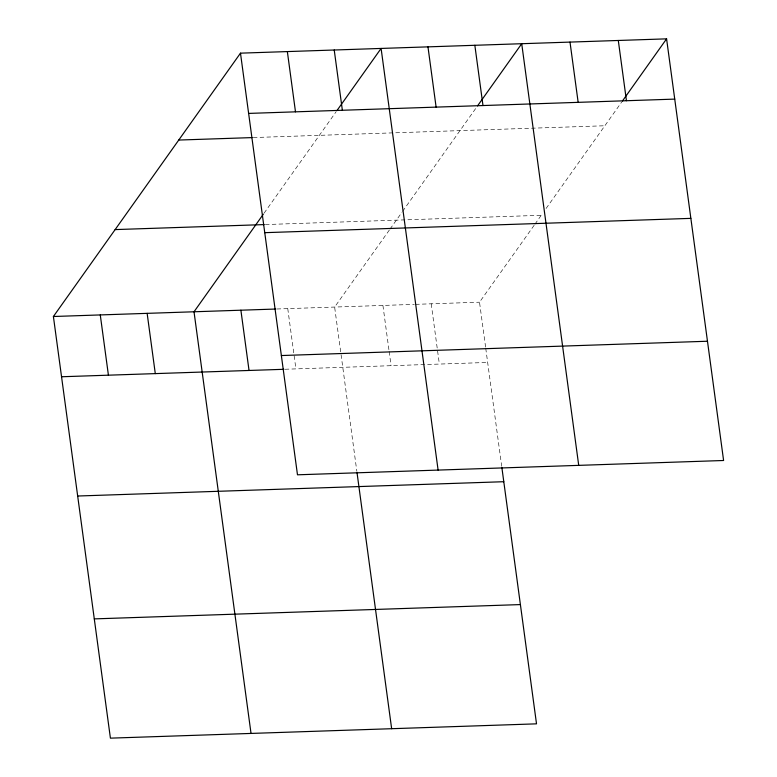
<?xml version="1.0" encoding="UTF-8"?>
<svg xmlns="http://www.w3.org/2000/svg" width="777" height="777" viewBox="0 0 777 777"><rect width="100%" height="100%" fill="white"/><g stroke="black" fill="none" stroke-linecap="round" stroke-linejoin="round"><path stroke-width="0.58" stroke-dasharray="3.88 2.91" d="M264.054 213.199L336.198 111.635M389.355 230.031L334.634 307.061L356.808 471.076M390.054 229.04L401.903 212.364M402.593 211.393L476.816 106.915M485.586 347.096L479.516 302.195L534.236 225.165M534.935 224.174L542.628 213.345M546.085 208.479L621.687 102.049M253.253 137.558L604.856 125.757M265.365 224.553L541.248 215.287M276.942 308.993L414.316 304.38M415.52 304.341L479.516 302.195M285.091 369.25L487.665 362.451M485.742 348.271L501.689 466.21M431.216 303.817L439.364 364.073M382.925 305.439L388.995 350.34M389.16 351.515L391.074 365.695M287.762 308.634L295.911 368.89"/><path stroke-width="1.17" d="M501.855 467.404L536.518 723.843L110.412 738.15L53.399 316.501L240.481 53.157L666.588 38.85L723.601 460.499L297.484 474.805L240.481 53.157M263.354 214.17L194.017 311.781L251.029 733.43M336.897 110.655L381.099 48.436L438.102 470.085M477.515 105.925L521.717 43.716L578.719 465.365M622.396 101.068L666.588 38.85M248.621 113.413L674.737 99.106M178.739 140.054L252.059 137.597M115.132 229.594L264.17 224.592M264.753 232.673L690.86 218.366M53.399 316.501L275.748 309.032M281.361 355.545L707.478 341.239M61.548 376.758L283.887 369.298M77.671 496.017L503.787 481.711M94.289 618.89L520.396 604.584M618.298 40.472L626.447 100.728M570.007 42.094L578.156 102.35M474.844 45.289L482.983 105.546M427.972 46.863L436.111 107.119M334.227 50.01L342.366 110.266M356.973 472.261L391.647 728.709M287.354 51.583L295.493 111.839M240.889 310.208L249.038 370.464M147.144 313.354L155.293 373.611M100.272 314.928L108.421 375.184"/></g></svg>
